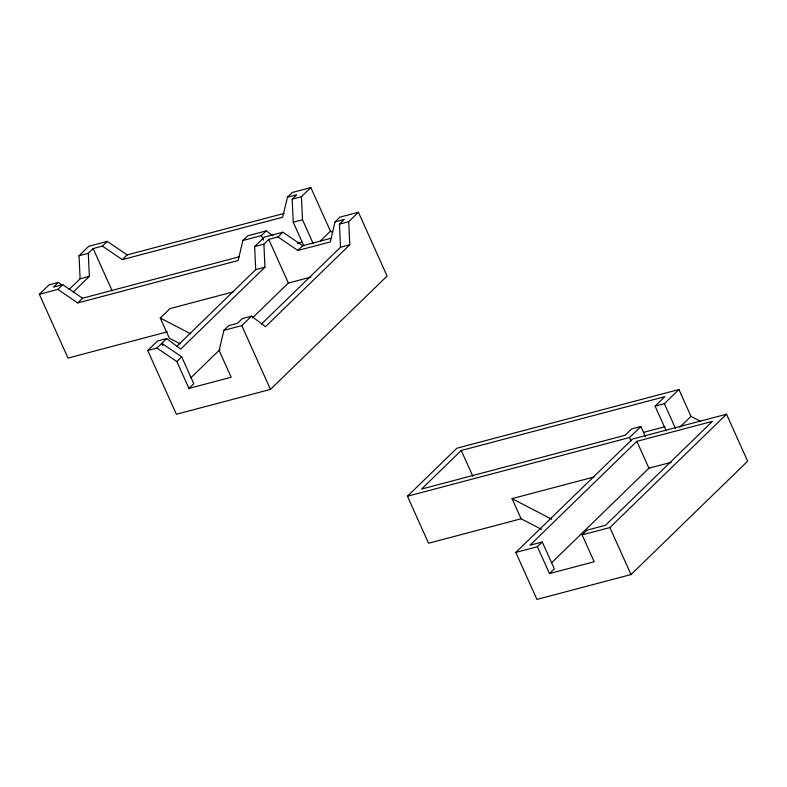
<?xml version="1.0" encoding="UTF-8"?>
<svg xmlns="http://www.w3.org/2000/svg" width="787" height="787" viewBox="0 0 787 787"><rect width="100%" height="100%" fill="white"/><g stroke="black" fill="none" stroke-linecap="round" stroke-linejoin="round"><path stroke-width="1.18" d="M272.833 235.766L266.281 230.876L247.777 235.766L242.917 240.488L238.127 260.536L77.736 302.926L57.854 289.4L39.35 294.299L68.016 358.075L167.238 331.858M358.429 212.254L348.71 221.698L349.772 244.787L265.534 326.664L251.515 316.177L242.258 318.617L237.399 323.339L228.761 325.621L223.901 330.343L219.111 350.392L231.181 377.248L188.919 388.424L176.849 361.567L156.967 348.041L147.72 350.481L176.386 414.267L270.453 389.408L387.096 276.04L358.429 212.254L339.925 217.143L335.065 221.865L330.265 241.914L297.88 250.473L277.998 236.946L268.751 239.396L263.891 244.118L254.634 246.567L255.696 269.646L176.731 346.408M332.606 232.342L330.442 231.221L310.835 187.581L292.321 192.471L287.462 197.193L282.671 217.242L122.29 259.631L102.408 246.105L93.151 248.554L88.292 253.276L79.034 255.716L80.107 278.805L69.049 289.547M39.35 294.299L49.069 284.845L58.327 282.405L62.065 285.199M79.034 255.716L88.754 246.272L107.268 241.383L127.15 254.909L283.969 213.454M58.327 282.405L53.467 287.127L62.714 284.678L82.596 298.204L239.415 256.759M57.854 289.4L62.714 284.678M102.408 246.105L107.268 241.383M73.201 292.066L89.354 276.355L88.292 253.276M77.736 302.926L82.596 298.204M122.29 259.631L127.15 254.909M180.233 343.83L169.333 338.184L160.282 318.037L170.002 308.593L233.788 291.731M303.812 245.741L293.246 222.239L292.184 199.15L296.719 194.743L287.462 197.193M242.917 240.488L261.422 235.598L266.281 230.876M292.184 199.15L301.441 196.711L310.835 187.581M147.72 350.481L157.439 341.037L166.687 338.587L180.715 349.074L264.953 267.206L263.891 244.118M254.634 246.567L264.353 237.123L282.858 232.224L302.739 245.751L331.661 238.107M156.967 348.041L166.687 338.587M277.998 236.946L282.858 232.224M176.849 361.567L181.708 356.836L161.827 343.319L162.84 345.552M297.88 250.473L302.739 245.751M320.417 240.97L330.442 231.221M261.55 323.988L340.515 247.226L339.453 224.147L344.312 219.425L335.065 221.865M223.901 330.343L241.796 325.621L251.515 316.177M191.084 377.583L220.006 349.477M252.43 317.958L288.357 283.035L310.796 277.113M188.919 388.424L193.779 383.692L181.708 356.836M541.505 529.356L521.102 518.781L428.571 543.237L407.45 496.233L456.863 448.216L678.935 389.516L691.006 416.372L700.735 421.419M666.166 430.755L655.099 406.131L664.818 396.687L461.251 450.489L421.566 489.061L625.134 435.26L631.617 428.964L640.864 426.515L645.389 436.588M407.45 496.233L629.521 437.542L640.864 426.515M655.099 406.131L664.356 403.692L678.935 389.516M515.819 552.425L632.453 439.057L726.529 414.198L747.65 461.192L631.017 574.559L536.941 599.419L515.819 552.425L537.413 546.719L542.273 541.997L554.343 568.853L549.483 573.575L537.413 546.719M549.483 573.575L594.205 561.751L582.134 534.894L586.994 530.172L605.498 525.283L712.412 421.36L636.85 441.34L529.936 545.253L542.273 541.997M679.85 427.213L691.006 416.372M551.638 562.744L648.921 468.196L671.35 462.264M582.134 534.894L609.895 527.556L726.529 414.198M293.246 222.239L302.503 219.789L301.441 196.711M80.107 278.805L89.354 276.355M339.453 224.147L348.71 221.698M297.397 243.39L302.129 242.14M255.696 269.646L264.953 267.206M340.515 247.226L349.772 244.787M643.756 432.299L665.054 426.672M521.102 518.781L512.052 498.633L594.057 476.961M512.052 498.633L551.785 519.233M160.282 318.037L190.798 333.855M664.356 403.692L675.423 428.305M636.85 441.34L648.921 468.196M629.521 437.542L631.036 440.897M609.895 527.556L631.017 574.559M461.251 450.489L472.82 476.224M302.503 219.789L313.059 243.291M268.751 239.396L288.357 283.035M261.422 235.598L263.438 240.074M241.796 325.621L270.453 389.408M93.151 248.554L112.266 291.072"/></g></svg>
